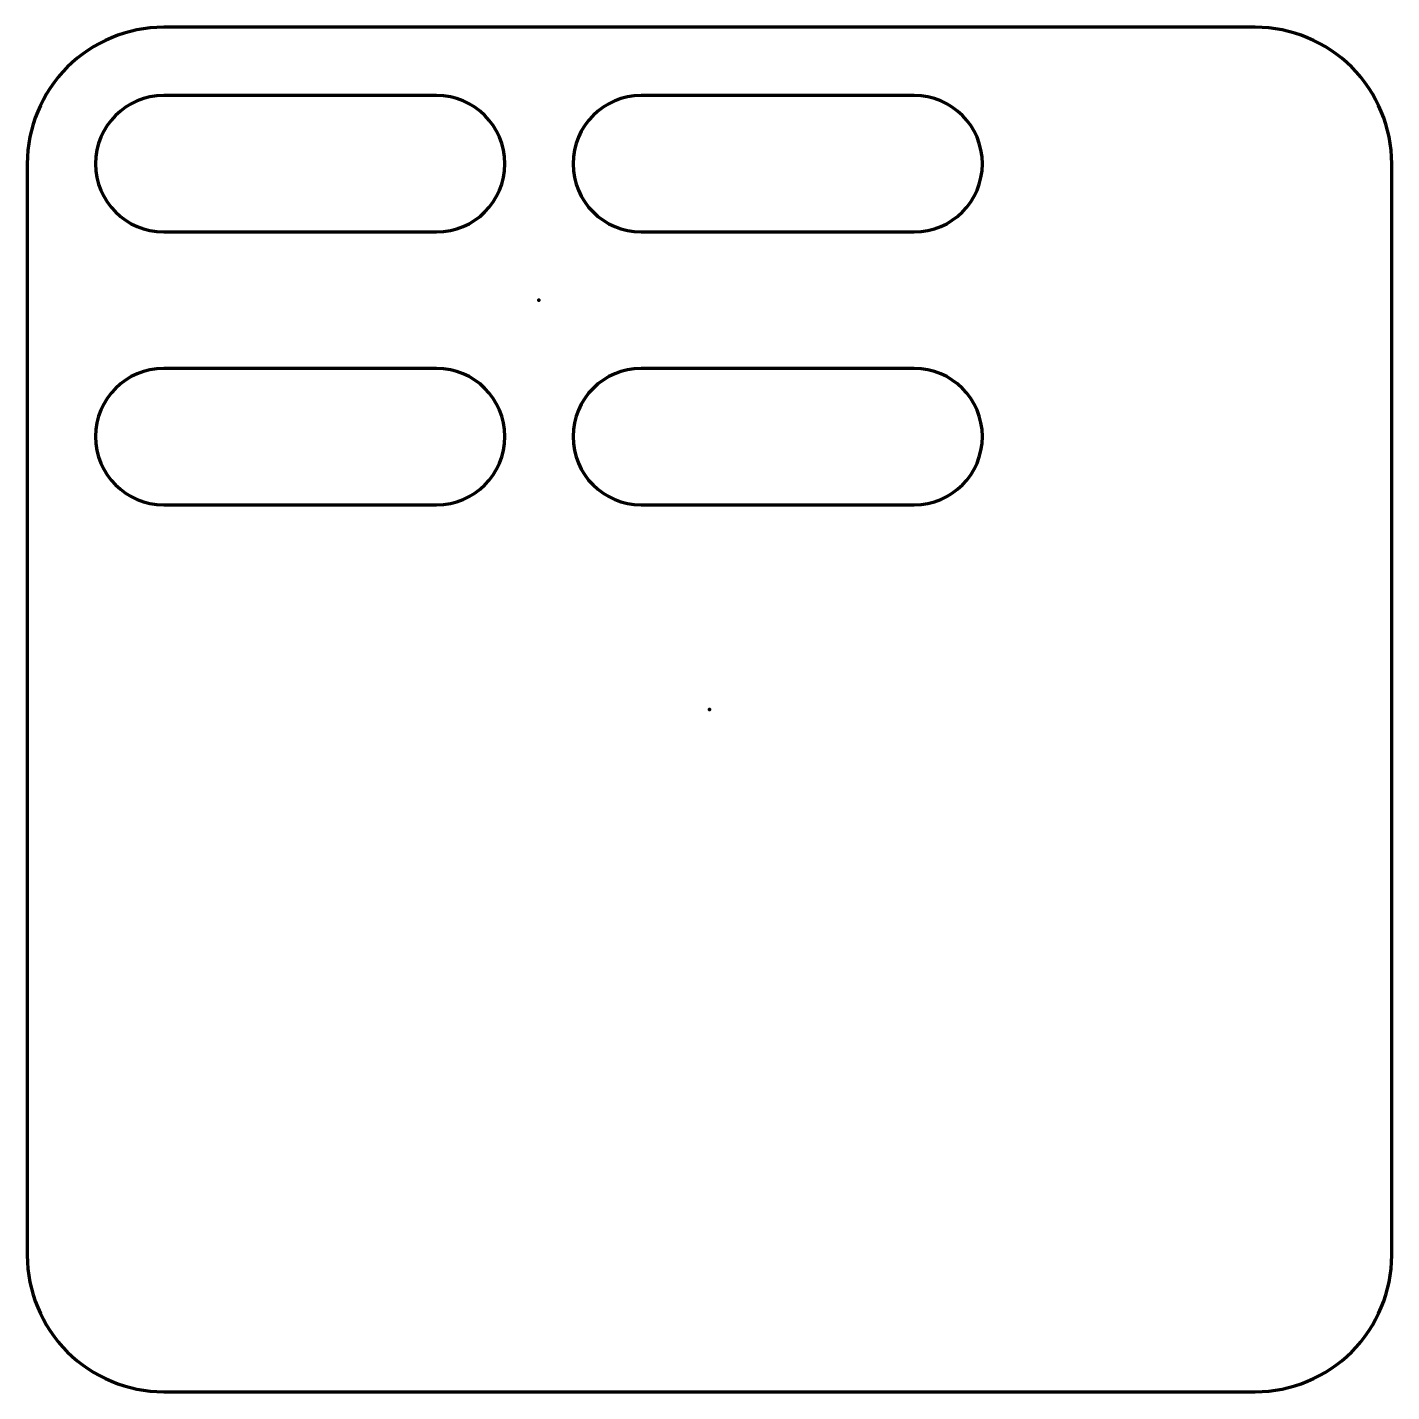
# Model space of a CAD drawing. Header units: inches. Extents: x 0 to 5, y 0 to 5.
import ezdxf

# ---------------------------------------------------------------- set-up
doc = ezdxf.new("R2010")
doc.units = ezdxf.units.IN
doc.header["$MEASUREMENT"] = 0
doc.layers.add('Dimension', color=250, linetype='Continuous', lineweight=158)

msp = doc.modelspace()

# ---------------------------------------------------------------- linework, layer by layer
at = {"layer": 'Dimension'}
for p, q in [((1.5, 4.75), (0.5, 4.75)), ((3.25, 4.75), (2.25, 4.75)), ((0.5, 4.25), (1.5, 4.25)), ((2.25, 4.25), (3.25, 4.25)), ((1.5, 3.75), (0.5, 3.75)), ((3.25, 3.75), (2.25, 3.75)), ((0.5, 3.25), (1.5, 3.25)), ((2.25, 3.25), (3.25, 3.25))]:
    msp.add_line(p, q, dxfattribs=at)
msp.add_lwpolyline([(0.5, 0), (4.5, 0, 0.414214), (5, 0.5), (5, 4.5, 0.414214), (4.5, 5), (0.5, 5, 0.414214), (0, 4.5), (0, 0.5, 0.414214)], format="xyb", close=True, dxfattribs=at)
for centre, start, end in [((0.5, 4.5), 90, 270), ((1.5, 4.5), 270, 90), ((2.25, 4.5), 90, 270), ((3.25, 4.5), 270, 90), ((0.5, 3.5), 90, 270), ((1.5, 3.5), 270, 90), ((2.25, 3.5), 90, 270), ((3.25, 3.5), 270, 90)]:
    msp.add_arc(centre, 0.25, start, end, dxfattribs=at)
for p in [(1.875, 4), (2.5, 2.5)]:
    msp.add_point(p, dxfattribs=at)

doc.saveas('drawing.dxf')
